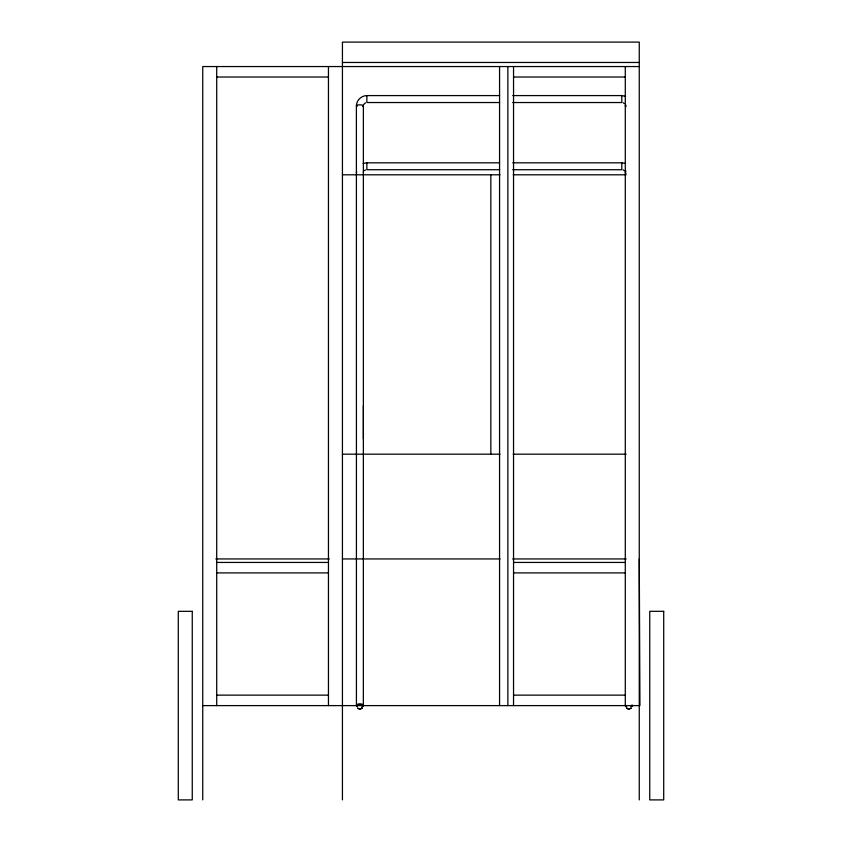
<?xml version="1.0" encoding="UTF-8"?>
<svg xmlns="http://www.w3.org/2000/svg" width="842" height="842" viewBox="0 0 842 842"><rect width="100%" height="100%" fill="white"/><g stroke="black" fill="none" stroke-linecap="round" stroke-linejoin="round"><path stroke-width="1.26" d="M363.344 705.87L363.376 405.697M363.628 104.555L365.491 102.787M364.228 170.652L365.491 169.937M499.59 95.588L366.87 95.588C361.344 95.651 356.524 100.219 356.398 105.787L356.429 705.87M363.102 163.443L366.87 162.822L499.59 162.822M342.431 62.466L639.257 62.466M639.257 66.55L202.743 66.55L202.743 799.9M216.71 77.022L328.454 77.022M513.546 77.022L625.29 77.022M512.736 95.588L621.796 95.588L625.564 96.283M499.59 102.535L366.87 102.535L366.87 95.588M512.736 102.535L621.796 102.535L621.796 95.588M512.736 162.822L621.796 162.822L625.564 163.443M499.59 169.716L366.87 169.716L366.87 162.78M512.736 169.716L621.796 169.716L621.796 162.78M342.431 174.799L500.032 174.799M513.167 174.799L626.122 174.799M342.431 454.175L500.032 454.175M513.167 454.175L626.122 454.175M215.794 558.941L329.369 558.941M342.431 558.941L500.032 558.941M512.631 558.941L626.206 558.941M216.71 562.435L328.454 562.435M513.546 562.435L625.29 562.435M216.71 572.907L328.454 572.907M513.546 572.907L625.29 572.907M216.71 695.134L328.454 695.134M513.546 695.134L625.29 695.134M202.743 705.607L639.257 705.607M623.175 169.937L624.438 170.652M623.175 102.787L624.438 103.587M639.257 558.941L639.941 705.607M639.257 799.9L639.257 42.1L342.431 42.1L342.431 799.9M625.29 66.55L625.29 705.607M513.546 66.55L513.546 705.607M507.863 66.55L507.863 705.607M499.569 66.55L499.569 705.607M490.844 174.799L490.844 454.175M363.376 105.787L363.376 438.935M328.454 66.55L328.454 705.607M216.71 66.55L216.71 705.607M363.323 171.926A3.494 1.8 0 0 1 363.323 172.578M356.64 172.915A3.494 1.8 0 0 1 356.64 171.589M626.069 173.389A3.494 1.8 0 0 1 626.069 171.115M357.418 706.891A3.494 1.8 0 0 1 357.661 704.217A3.494 1.8 0 0 1 362.776 704.596A3.494 1.8 0 0 1 361.565 707.196M357.418 706.28A3.494 0.937 0 0 1 357.355 704.964A3.494 0.937 0 0 1 362.239 704.912A3.494 0.937 0 0 1 362.523 706.227M632.163 705.154A3.494 1.8 0 0 1 631.111 706.954M626.858 707.112A3.494 1.8 0 0 1 625.406 705.154M357.176 106.387A3.494 0.937 0 0 1 357.503 105.103A3.494 0.937 0 0 1 362.27 105.103A3.494 0.937 0 0 1 362.597 106.387M626.069 106.387A3.494 0.937 0 0 1 626.069 105.197M631.889 705.186A3.494 0.937 0 0 1 631.111 706.312M626.101 706.217A3.494 0.937 0 0 1 625.68 705.186M362.165 708.217L359.892 709.08L357.608 708.248L359.892 709.069L362.165 708.248M631.068 708.217L628.785 709.08L626.501 708.248L628.785 709.069L631.068 708.248M192.26 611.324L178.293 611.324L178.293 799.9L192.26 799.9L192.26 611.324M663.707 611.324L649.74 611.324L649.74 799.9L663.707 799.9L663.707 611.324"/></g></svg>
